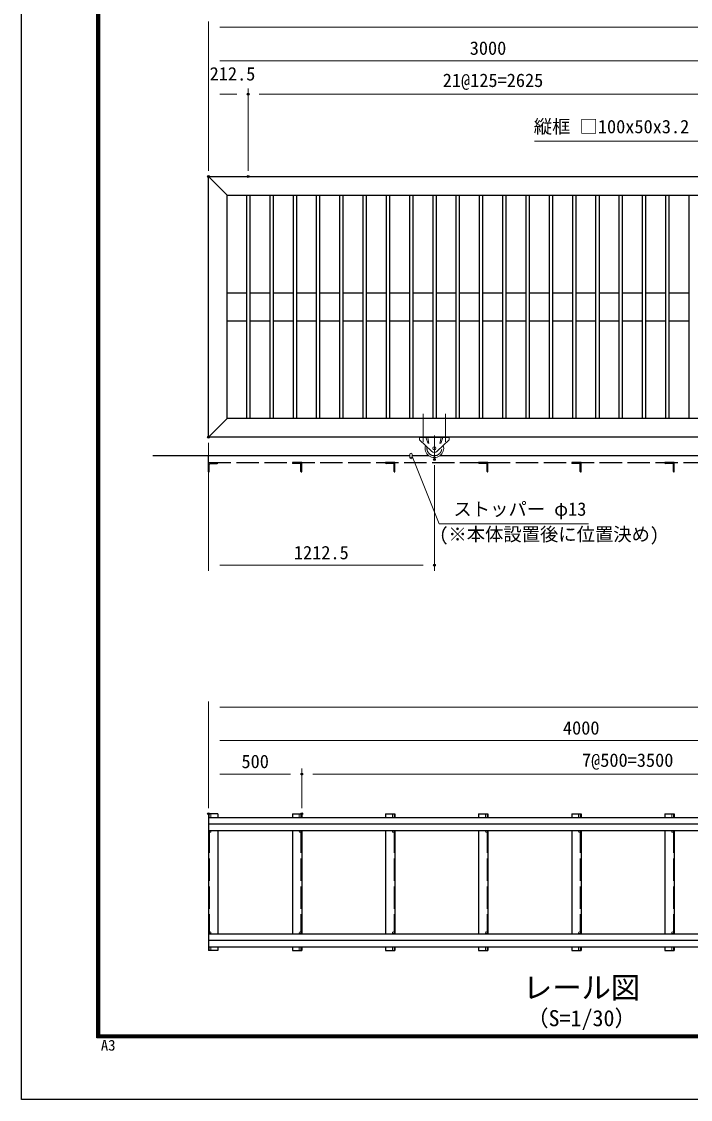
# Model space of a CAD drawing. Units: millimetres, scale not verified. Extents: x -6300 to 6300, y -4455 to 4455.
# Drawn here: x -6300 to -2708, y -4455 to 1334 of the extents above; entities that cross this region are included whole.
import ezdxf
from ezdxf.enums import TextEntityAlignment as Align

# ---------------------------------------------------------------- set-up
doc = ezdxf.new("R2010")
doc.units = ezdxf.units.MM
doc.header["$LTSCALE"] = 20
doc.header["$PDMODE"] = 32
doc.header["$PDSIZE"] = 10
for name, pattern in [('DASHED', [7.5, 6, -1.5]), ('USER1', [50.8, 31.75, -6.35, 6.35, -6.35]), ('USER2', [9.525, 6.35, -3.175])]:
    doc.linetypes.add(name, pattern=pattern)
for name, color, linetype, lineweight in [('0-0_D-TTL-TXT', 7, 'Continuous', 25), ('0-1_D-STR1', 1, 'Continuous', 25), ('0-2_D-STR4', 7, 'Continuous', 25), ('0-3_D-BMK', 2, 'USER1', 13), ('0-4_D-STR3', 3, 'Continuous', 13), ('0-5_D-STR5', 4, 'Continuous', 25), ('0-8_D-STR-DIM', 7, 'Continuous', 13), ('0-B_D-STR-TXT', 7, 'Continuous', 13), ('0-C_D-TTL', 7, 'Continuous', 25)]:
    doc.layers.add(name, color=color, linetype=linetype, lineweight=lineweight)
doc.layers.add('0-A_Defpoints', color=8, linetype='Continuous')
doc.styles.add('ＭＳ ゴシック', font='')
doc.styles.get('ＭＳ ゴシック').set_extended_font_data('MS Gothic')

msp = doc.modelspace()

# ---------------------------------------------------------------- linework, layer by layer
at = {"layer": '0-1_D-STR1'}
for p, q in [((-5295.71, -898.02), (-5295.71, 501.98)), ((-5195.71, 401.98), (-5295.71, 501.98)), ((-5092.21, 401.98), (-5092.21, -798.02)), ((-5074.21, 401.98), (-5074.21, -798.02)), ((-4967.21, 401.98), (-4967.21, -798.02)), ((-4949.21, 401.98), (-4949.21, -798.02)), ((-4842.21, 401.98), (-4842.21, -798.02)), ((-4824.21, 401.98), (-4824.21, -798.02)), ((-4717.21, 401.98), (-4717.21, -798.02)), ((-4699.21, 401.98), (-4699.21, -798.02)), ((-4592.21, 401.98), (-4592.21, -798.02)), ((-4574.21, 401.98), (-4574.21, -798.02)), ((-4467.21, 401.98), (-4467.21, -798.02)), ((-4449.21, 401.98), (-4449.21, -798.02)), ((-4342.21, 401.98), (-4342.21, -798.02)), ((-4324.21, 401.98), (-4324.21, -798.02)), ((-4217.21, 401.98), (-4217.21, -798.02)), ((-4199.21, 401.98), (-4199.21, -798.02)), ((-4092.21, 401.98), (-4092.21, -798.02)), ((-4074.21, 401.98), (-4074.21, -798.02)), ((-3967.21, 401.98), (-3967.21, -798.02)), ((-3949.21, 401.98), (-3949.21, -798.02)), ((-3842.21, 401.98), (-3842.21, -798.02)), ((-3824.21, 401.98), (-3824.21, -798.02)), ((-3717.21, 401.98), (-3717.21, -798.02)), ((-3699.21, 401.98), (-3699.21, -798.02)), ((-3592.21, 401.98), (-3592.21, -798.02)), ((-3574.21, 401.98), (-3574.21, -798.02)), ((-3467.21, 401.98), (-3467.21, -798.02)), ((-3449.21, 401.98), (-3449.21, -798.02)), ((-3342.21, 401.98), (-3342.21, -798.02)), ((-3324.21, 401.98), (-3324.21, -798.02)), ((-3217.21, 401.98), (-3217.21, -798.02)), ((-3199.21, 401.98), (-3199.21, -798.02)), ((-3092.21, 401.98), (-3092.21, -798.02)), ((-3074.21, 401.98), (-3074.21, -798.02)), ((-2967.21, 401.98), (-2967.21, -798.02)), ((-2949.21, 401.98), (-2949.21, -798.02)), ((-2842.21, 401.98), (-2842.21, -798.02)), ((-2824.21, 401.98), (-2824.21, -798.02)), ((-2717.21, 401.98), (-2717.21, -798.02)), ((-5195.71, -123.02), (-5092.21, -123.02)), ((-5074.21, -123.02), (-4967.21, -123.02)), ((-4949.21, -123.02), (-4842.21, -123.02)), ((-4824.21, -123.02), (-4717.21, -123.02)), ((-4699.21, -123.02), (-4592.21, -123.02)), ((-4574.21, -123.02), (-4467.21, -123.02)), ((-4449.21, -123.02), (-4342.21, -123.02)), ((-4324.21, -123.02), (-4217.21, -123.02)), ((-4199.21, -123.02), (-4092.21, -123.02)), ((-4074.21, -123.02), (-3967.21, -123.02)), ((-3949.21, -123.02), (-3842.21, -123.02)), ((-3824.21, -123.02), (-3717.21, -123.02)), ((-3699.21, -123.02), (-3592.21, -123.02)), ((-3574.21, -123.02), (-3467.21, -123.02)), ((-3449.21, -123.02), (-3342.21, -123.02)), ((-3324.21, -123.02), (-3217.21, -123.02)), ((-3199.21, -123.02), (-3092.21, -123.02)), ((-3074.21, -123.02), (-2967.21, -123.02)), ((-2949.21, -123.02), (-2842.21, -123.02)), ((-2824.21, -123.02), (-2717.21, -123.02)), ((-5195.71, -273.02), (-5092.21, -273.02)), ((-5074.21, -273.02), (-4967.21, -273.02)), ((-4949.21, -273.02), (-4842.21, -273.02)), ((-4824.21, -273.02), (-4717.21, -273.02)), ((-4699.21, -273.02), (-4592.21, -273.02)), ((-4574.21, -273.02), (-4467.21, -273.02)), ((-4449.21, -273.02), (-4342.21, -273.02)), ((-4324.21, -273.02), (-4217.21, -273.02)), ((-4199.21, -273.02), (-4092.21, -273.02)), ((-4074.21, -273.02), (-3967.21, -273.02)), ((-3949.21, -273.02), (-3842.21, -273.02)), ((-3824.21, -273.02), (-3717.21, -273.02)), ((-3699.21, -273.02), (-3592.21, -273.02)), ((-3574.21, -273.02), (-3467.21, -273.02)), ((-3449.21, -273.02), (-3342.21, -273.02)), ((-3324.21, -273.02), (-3217.21, -273.02)), ((-3199.21, -273.02), (-3092.21, -273.02)), ((-3074.21, -273.02), (-2967.21, -273.02)), ((-2949.21, -273.02), (-2842.21, -273.02)), ((-2824.21, -273.02), (-2717.21, -273.02)), ((-5195.71, -798.02), (-5295.71, -898.02)), ((-5295.71, -2940.16), (-1295.71, -2940.16)), ((-5245.71, -2920.52), (-5245.71, -2940.16)), ((-4845.71, -2920.52), (-4845.71, -2940.16)), ((-4345.71, -2920.52), (-4345.71, -2940.16)), ((-3845.71, -2920.52), (-3845.71, -2940.16)), ((-3345.71, -2920.52), (-3345.71, -2940.16)), ((-2845.71, -2920.52), (-2845.71, -2940.16)), ((-5295.71, -2975.52), (-1295.71, -2975.52)), ((-5295.71, -3010.87), (-1295.71, -3010.87)), ((-5245.71, -3010.87), (-5245.71, -3565.16)), ((-4845.71, -3010.87), (-4845.71, -3565.16)), ((-4795.71, -3010.87), (-4795.71, -3565.16)), ((-4345.71, -3010.87), (-4345.71, -3565.16)), ((-4295.71, -3010.87), (-4295.71, -3565.16)), ((-3845.71, -3010.87), (-3845.71, -3565.16)), ((-3795.71, -3010.87), (-3795.71, -3565.16)), ((-3345.71, -3010.87), (-3345.71, -3565.16)), ((-3295.71, -3010.87), (-3295.71, -3565.16)), ((-2845.71, -3010.87), (-2845.71, -3565.16)), ((-2795.71, -3010.87), (-2795.71, -3565.16)), ((-5295.71, -3565.16), (-1295.71, -3565.16)), ((-5295.71, -3600.52), (-1295.71, -3600.52)), ((-5295.71, -3635.87), (-1295.71, -3635.87)), ((-5245.71, -3635.87), (-5245.71, -3655.52)), ((-4845.71, -3635.87), (-4845.71, -3655.52)), ((-4795.71, -3635.87), (-4795.71, -3655.52)), ((-4345.71, -3635.87), (-4345.71, -3655.52)), ((-4295.71, -3635.87), (-4295.71, -3655.52)), ((-3845.71, -3635.87), (-3845.71, -3655.52)), ((-3795.71, -3635.87), (-3795.71, -3655.52)), ((-3345.71, -3635.87), (-3345.71, -3655.52)), ((-3295.71, -3635.87), (-3295.71, -3655.52)), ((-2845.71, -3635.87), (-2845.71, -3655.52)), ((-2795.71, -3635.87), (-2795.71, -3655.52)), ((-5245.71, -3655.52), (-5295.71, -3655.52)), ((-5245.71, -3655.52), (-5295.71, -3655.52)), ((-4845.71, -3655.52), (-4795.71, -3655.52)), ((-4845.71, -3655.52), (-4795.71, -3655.52)), ((-4345.71, -3655.52), (-4295.71, -3655.52)), ((-4345.71, -3655.52), (-4295.71, -3655.52)), ((-3845.71, -3655.52), (-3795.71, -3655.52)), ((-3845.71, -3655.52), (-3795.71, -3655.52)), ((-3345.71, -3655.52), (-3295.71, -3655.52)), ((-3345.71, -3655.52), (-3295.71, -3655.52)), ((-2845.71, -3655.52), (-2795.71, -3655.52)), ((-2845.71, -3655.52), (-2795.71, -3655.52))]:
    msp.add_line(p, q, dxfattribs=at)
at = {"layer": '0-1_D-STR1', "linetype": 'DASHED'}
for p, q in [((-5291.71, -3010.87), (-5291.71, -3565.16)), ((-4799.71, -3010.87), (-4799.71, -3565.16)), ((-4299.71, -3010.87), (-4299.71, -3565.16)), ((-3799.71, -3010.87), (-3799.71, -3565.16)), ((-3299.71, -3010.87), (-3299.71, -3565.16)), ((-2799.71, -3010.87), (-2799.71, -3565.16))]:
    msp.add_line(p, q, dxfattribs=at)
at = {"layer": '0-1_D-STR1'}
for points in [[(-5295.71, 501.98), (704.29, 501.98), (704.29, -898.02), (-5295.71, -898.02)], [(-5245.71, -2920.52), (-5295.71, -2920.52), (-5295.71, -3655.52)], [(-4845.71, -2920.52), (-4795.71, -2920.52), (-4795.71, -2940.16)], [(-4345.71, -2920.52), (-4295.71, -2920.52), (-4295.71, -2940.16)], [(-3845.71, -2920.52), (-3795.71, -2920.52), (-3795.71, -2940.16)], [(-3345.71, -2920.52), (-3295.71, -2920.52), (-3295.71, -2940.16)], [(-2845.71, -2920.52), (-2795.71, -2920.52), (-2795.71, -2940.16)]]:
    msp.add_lwpolyline(points, dxfattribs=at)
msp.add_lwpolyline([(-5195.71, 401.98), (604.29, 401.98), (604.29, -798.02), (-5195.71, -798.02)], close=True, dxfattribs=at)
at = {"layer": '0-2_D-STR4'}
for p, q in [((-4214.71, -998.02), (-5595.71, -998.02)), ((-4113.21, -998.02), (-4201.71, -998.02)), ((-538.21, -998.02), (-4053.21, -998.02))]:
    msp.add_line(p, q, dxfattribs=at)
at = {"layer": '0-3_D-BMK'}
for p, q in [((-4143.21, -773.02), (-4143.21, -923.02)), ((-4023.21, -773.02), (-4023.21, -923.02)), ((-4083.21, -1018.02), (-4083.21, -890.02))]:
    msp.add_line(p, q, dxfattribs=at)
at = {"layer": '0-4_D-STR3', "color": 4}
for p, q in [((-4163.21, -898.02), (-4003.21, -898.02)), ((-4163.21, -898.02), (-4163.21, -900.02)), ((-4163.21, -900.02), (-4003.21, -900.02)), ((-4003.21, -898.02), (-4003.21, -900.02))]:
    msp.add_line(p, q, dxfattribs=at)
at = {"layer": '0-4_D-STR3'}
for p, q in [((-4129.21, -900.02), (-4117.21, -932.02)), ((-4119.21, -900.02), (-4112.21, -932.02)), ((-4003.21, -912.02), (-4068.01, -973.93)), ((-4047.21, -900.02), (-4054.21, -932.02)), ((-4037.21, -900.02), (-4049.21, -932.02)), ((-4003.21, -900.02), (-4003.21, -912.02)), ((-4214.71, -1010.04), (-4214.71, -991.52)), ((-4201.71, -1010.04), (-4201.71, -991.52)), ((-5291.71, -2920.52), (-5291.71, -2940.16)), ((-5291.71, -2940.16), (-5291.71, -2920.52)), ((-4799.71, -2920.52), (-4799.71, -2940.16)), ((-4799.71, -2940.16), (-4799.71, -2920.52)), ((-4299.71, -2920.52), (-4299.71, -2940.16)), ((-4299.71, -2940.16), (-4299.71, -2920.52)), ((-3799.71, -2920.52), (-3799.71, -2940.16)), ((-3799.71, -2940.16), (-3799.71, -2920.52)), ((-3299.71, -2920.52), (-3299.71, -2940.16)), ((-3299.71, -2940.16), (-3299.71, -2920.52)), ((-2799.71, -2920.52), (-2799.71, -2940.16)), ((-2799.71, -2940.16), (-2799.71, -2920.52)), ((-5291.71, -3016.02), (-5291.71, -3010.87)), ((-5282.71, -3016.02), (-5282.71, -3010.87)), ((-4808.71, -3016.02), (-4808.71, -3010.87)), ((-4799.71, -3016.02), (-4799.71, -3010.87)), ((-4308.71, -3016.02), (-4308.71, -3010.87)), ((-4299.71, -3016.02), (-4299.71, -3010.87)), ((-3808.71, -3016.02), (-3808.71, -3010.87)), ((-3799.71, -3016.02), (-3799.71, -3010.87)), ((-3308.71, -3016.02), (-3308.71, -3010.87)), ((-3299.71, -3016.02), (-3299.71, -3010.87)), ((-2808.71, -3016.02), (-2808.71, -3010.87)), ((-2799.71, -3016.02), (-2799.71, -3010.87)), ((-5291.71, -3560.02), (-5291.71, -3565.16)), ((-5282.71, -3560.02), (-5282.71, -3565.16)), ((-4808.71, -3560.02), (-4808.71, -3565.16)), ((-4799.71, -3560.02), (-4799.71, -3565.16)), ((-4308.71, -3560.02), (-4308.71, -3565.16)), ((-4299.71, -3560.02), (-4299.71, -3565.16)), ((-3808.71, -3560.02), (-3808.71, -3565.16)), ((-3799.71, -3560.02), (-3799.71, -3565.16)), ((-3308.71, -3560.02), (-3308.71, -3565.16)), ((-3299.71, -3560.02), (-3299.71, -3565.16)), ((-2808.71, -3560.02), (-2808.71, -3565.16)), ((-2799.71, -3560.02), (-2799.71, -3565.16)), ((-5291.71, -3635.87), (-5291.71, -3655.52)), ((-5291.71, -3635.87), (-5291.71, -3655.52)), ((-4799.71, -3635.87), (-4799.71, -3655.52)), ((-4799.71, -3635.87), (-4799.71, -3655.52)), ((-4299.71, -3635.87), (-4299.71, -3655.52)), ((-4299.71, -3635.87), (-4299.71, -3655.52)), ((-3799.71, -3635.87), (-3799.71, -3655.52)), ((-3799.71, -3635.87), (-3799.71, -3655.52)), ((-3299.71, -3635.87), (-3299.71, -3655.52)), ((-3299.71, -3635.87), (-3299.71, -3655.52)), ((-2799.71, -3635.87), (-2799.71, -3655.52)), ((-2799.71, -3635.87), (-2799.71, -3655.52))]:
    msp.add_line(p, q, dxfattribs=at)
for points in [[(-4163.21, -900.02), (-4163.21, -912.02), (-4098.41, -973.93)], [(-5282.71, -2940.16), (-5282.71, -2920.52), (-5291.71, -2920.52)], [(-4808.71, -2940.16), (-4808.71, -2920.52), (-4799.71, -2920.52)], [(-4308.71, -2940.16), (-4308.71, -2920.52), (-4299.71, -2920.52)], [(-3808.71, -2940.16), (-3808.71, -2920.52), (-3799.71, -2920.52)], [(-3308.71, -2940.16), (-3308.71, -2920.52), (-3299.71, -2920.52)], [(-2808.71, -2940.16), (-2808.71, -2920.52), (-2799.71, -2920.52)], [(-5282.71, -3635.87), (-5282.71, -3655.52), (-5291.71, -3655.52)], [(-4808.71, -3635.87), (-4808.71, -3655.52), (-4799.71, -3655.52)], [(-4308.71, -3635.87), (-4308.71, -3655.52), (-4299.71, -3655.52)], [(-3808.71, -3635.87), (-3808.71, -3655.52), (-3799.71, -3655.52)], [(-3308.71, -3635.87), (-3308.71, -3655.52), (-3299.71, -3655.52)], [(-2808.71, -3635.87), (-2808.71, -3655.52), (-2799.71, -3655.52)]]:
    msp.add_lwpolyline(points, dxfattribs=at)
for centre, radius in [((-4083.21, -958.02), 8.5), ((-5287.21, -3016.02), 4.5), ((-4804.21, -3016.02), 4.5), ((-4304.21, -3016.02), 4.5), ((-3804.21, -3016.02), 4.5), ((-3304.21, -3016.02), 4.5), ((-2804.21, -3016.02), 4.5), ((-5287.21, -3560.02), 4.5), ((-4804.21, -3560.02), 4.5), ((-4304.21, -3560.02), 4.5), ((-3804.21, -3560.02), 4.5), ((-3304.21, -3560.02), 4.5), ((-2804.21, -3560.02), 4.5)]:
    msp.add_circle(centre, radius, dxfattribs=at)
for centre, radius, start, end in [((-4083.21, -958.02), 50, 162.4129, 17.5871), ((-4083.21, -958.02), 22, 226.30902, 313.69098), ((-4208.21, -991.52), 6.5, 0, 180)]:
    msp.add_arc(centre, radius, start, end, dxfattribs=at)
at = {"layer": '0-4_D-STR3', "linetype": 'USER2'}
msp.add_arc((-4083.21, -958.02), 40, 169.67603, 10.32397, dxfattribs=at)
at = {"layer": '0-4_D-STR3'}
msp.add_ellipse((-4208.21, -1010.04), major_axis=(-6.5, 0), ratio=0.707107, dxfattribs=at)
at = {"layer": '0-5_D-STR5', "linetype": 'DASHED'}
for q in [(-5295.71, -998.02), (704.29, -1034.96)]:
    msp.add_line((-5295.71, -1034.96), q, dxfattribs=at)
at = {"layer": '0-5_D-STR5'}
for p, q in [((-5295.71, -1034.96), (-5245.71, -1034.96)), ((-5295.71, -1084.96), (-5295.71, -1034.96)), ((-5285.21, -1038.96), (-5248.71, -1038.96)), ((-5245.71, -1034.96), (-5245.71, -1035.96)), ((-4845.71, -1034.96), (-4845.71, -1035.96)), ((-4795.71, -1034.96), (-4845.71, -1034.96)), ((-4806.21, -1038.96), (-4842.71, -1038.96)), ((-4795.71, -1084.96), (-4795.71, -1034.96)), ((-4345.71, -1034.96), (-4345.71, -1035.96)), ((-4295.71, -1034.96), (-4345.71, -1034.96)), ((-4306.21, -1038.96), (-4342.71, -1038.96)), ((-4295.71, -1084.96), (-4295.71, -1034.96)), ((-3845.71, -1034.96), (-3845.71, -1035.96)), ((-3795.71, -1034.96), (-3845.71, -1034.96)), ((-3806.21, -1038.96), (-3842.71, -1038.96)), ((-3795.71, -1084.96), (-3795.71, -1034.96)), ((-3345.71, -1034.96), (-3345.71, -1035.96)), ((-3295.71, -1034.96), (-3345.71, -1034.96)), ((-3306.21, -1038.96), (-3342.71, -1038.96)), ((-3295.71, -1084.96), (-3295.71, -1034.96)), ((-2845.71, -1034.96), (-2845.71, -1035.96)), ((-2795.71, -1034.96), (-2845.71, -1034.96)), ((-2806.21, -1038.96), (-2842.71, -1038.96)), ((-2795.71, -1084.96), (-2795.71, -1034.96)), ((-5294.71, -1084.96), (-5295.71, -1084.96)), ((-5291.71, -1081.96), (-5291.71, -1045.46)), ((-4799.71, -1081.96), (-4799.71, -1045.46)), ((-4796.71, -1084.96), (-4795.71, -1084.96)), ((-4299.71, -1081.96), (-4299.71, -1045.46)), ((-4296.71, -1084.96), (-4295.71, -1084.96)), ((-3799.71, -1081.96), (-3799.71, -1045.46)), ((-3796.71, -1084.96), (-3795.71, -1084.96)), ((-3299.71, -1081.96), (-3299.71, -1045.46)), ((-3296.71, -1084.96), (-3295.71, -1084.96)), ((-2799.71, -1081.96), (-2799.71, -1045.46)), ((-2796.71, -1084.96), (-2795.71, -1084.96))]:
    msp.add_line(p, q, dxfattribs=at)
for centre, radius, start, end in [((-5285.21, -1045.46), 6.5, 90, 180), ((-5248.71, -1035.96), 3, 270, 0), ((-4842.71, -1035.96), 3, 180, 270), ((-4806.21, -1045.46), 6.5, 0, 90), ((-4342.71, -1035.96), 3, 180, 270), ((-4306.21, -1045.46), 6.5, 0, 90), ((-3842.71, -1035.96), 3, 180, 270), ((-3806.21, -1045.46), 6.5, 0, 90), ((-3342.71, -1035.96), 3, 180, 270), ((-3306.21, -1045.46), 6.5, 0, 90), ((-2842.71, -1035.96), 3, 180, 270), ((-2806.21, -1045.46), 6.5, 0, 90), ((-5294.71, -1081.96), 3, 270, 0), ((-4796.71, -1081.96), 3, 180, 270), ((-4296.71, -1081.96), 3, 180, 270), ((-3796.71, -1081.96), 3, 180, 270), ((-3296.71, -1081.96), 3, 180, 270), ((-2796.71, -1081.96), 3, 180, 270)]:
    msp.add_arc(centre, radius, start, end, dxfattribs=at)
at = {"layer": '0-8_D-STR-DIM'}
for p, q in [((-5295.71, 531.98), (-5295.71, 1333.35)), ((-5235.71, 1303.35), (644.29, 1303.35)), ((-5295.71, 531.98), (-5295.71, 1153.35)), ((-5235.71, 1123.35), (-2355.71, 1123.35)), ((-5295.71, 531.98), (-5295.71, 973.35)), ((-5235.71, 943.35), (-5143.21, 943.35)), ((-5083.21, 531.98), (-5083.21, 973.35)), ((-5083.21, 531.98), (-5083.21, 973.35)), ((-5023.21, 943.35), (-2518.21, 943.35)), ((-5295.71, -928.02), (-5295.71, -1616.07)), ((-4083.21, -1048.02), (-4083.21, -1616.07)), ((-5235.71, -1586.07), (-4143.21, -1586.07)), ((-5295.71, -2890.52), (-5295.71, -2317.53)), ((-5235.71, -2347.53), (2044.29, -2347.53)), ((-5295.71, -2890.52), (-5295.71, -2497.53)), ((-5235.71, -2527.53), (-1355.71, -2527.53)), ((-5295.71, -2890.52), (-5295.71, -2677.53)), ((-5235.71, -2707.53), (-4855.71, -2707.53)), ((-4795.71, -2890.52), (-4795.71, -2677.53)), ((-4795.71, -2890.52), (-4795.71, -2677.53)), ((-4735.71, -2707.53), (-1355.71, -2707.53))]:
    msp.add_line(p, q, dxfattribs=at)
at = {"layer": '0-A_Defpoints'}
for p in [(-5083.21, 943.35), (-5295.71, 501.98), (-5083.21, 501.98), (-5295.71, -898.02), (-4083.21, -1018.02), (-4083.21, -1586.07), (-4795.71, -2707.53), (-5295.71, -2920.52), (-4795.71, -2920.52)]:
    msp.add_point(p, dxfattribs=at)
at = {"layer": '0-B_D-STR-TXT'}
for points in [[(-3545.06, 691.57), (-2642.53, 691.57), (-2312.08, 301.35)], [(-3255.6, -1364.51), (-4057.24, -1364.51), (-4200.96, -1006.55)]]:
    msp.add_lwpolyline(points, dxfattribs=at)
at = {"layer": '0-C_D-TTL', "color": 2}
msp.add_lwpolyline([(-6299.92, 4454.95), (6300.08, 4454.95), (6300.08, -4455.05), (-6299.92, -4455.05)], close=True, dxfattribs=at)
at = {"layer": '0-C_D-TTL'}
for points in [[(-5894.92, 4124.95), (5895.08, 4124.95), (5895.08, -4125.05), (-5894.92, -4125.05)], [(-5891.17, 4121.2), (5891.33, 4121.2), (5891.33, -4121.3), (-5891.17, -4121.3)], [(-5887.42, 4117.45), (5887.58, 4117.45), (5887.58, -4117.55), (-5887.42, -4117.55)], [(-5883.67, 4113.7), (5883.83, 4113.7), (5883.83, -4113.8), (-5883.67, -4113.8)], [(-5879.92, 4109.95), (5880.08, 4109.95), (5880.08, -4110.05), (-5879.92, -4110.05)]]:
    msp.add_lwpolyline(points, close=True, dxfattribs=at)

# ---------------------------------------------------------------- texts
at = {"layer": '0-0_D-TTL-TXT', "style": 'ＭＳ ゴシック'}
for s, height, p in [('レール図', 115.4, (-3607.59, -3946.85)), ('（S=1/30）', 86.66, (-3588.09, -4087.78))]:
    msp.add_text(s, height=height, dxfattribs=at).set_placement(p, align=Align.BOTTOM_LEFT)
at = {"layer": '0-8_D-STR-DIM', "style": 'ＭＳ ゴシック'}
for s, p in [('3000', (-3893.4, 1133.47)), ('212.5', (-5289.95, 995.47)), ('21@125=2625', (-4038.23, 960.51)), ('1212.5', (-4837.58, -1575.94)), ('4000', (-3392.83, -2517.41)), ('500', (-5119.02, -2697.41)), ('7@500=3500', (-3290.58, -2690.37))]:
    msp.add_text(s, height=72.14, dxfattribs=at).set_placement(p, align=Align.BOTTOM_LEFT)
at = {"layer": '0-B_D-STR-TXT', "style": 'ＭＳ ゴシック'}
for s, p in [('縦框 □100x50x3.2', (-3549.63, 711.97)), ('ストッパー φ13', (-3980.86, -1342.01)), ('(※本体設置後に位置決め)', (-4057.12, -1477.58))]:
    msp.add_text(s, height=72.14, dxfattribs=at).set_placement(p, align=Align.BOTTOM_LEFT)
at = {"layer": '0-C_D-TTL', "style": 'ＭＳ ゴシック'}
msp.add_text('A3', height=57.77, dxfattribs=at).set_placement((-5874.05, -4210.27), align=Align.BOTTOM_LEFT)

doc.saveas('drawing.dxf')
